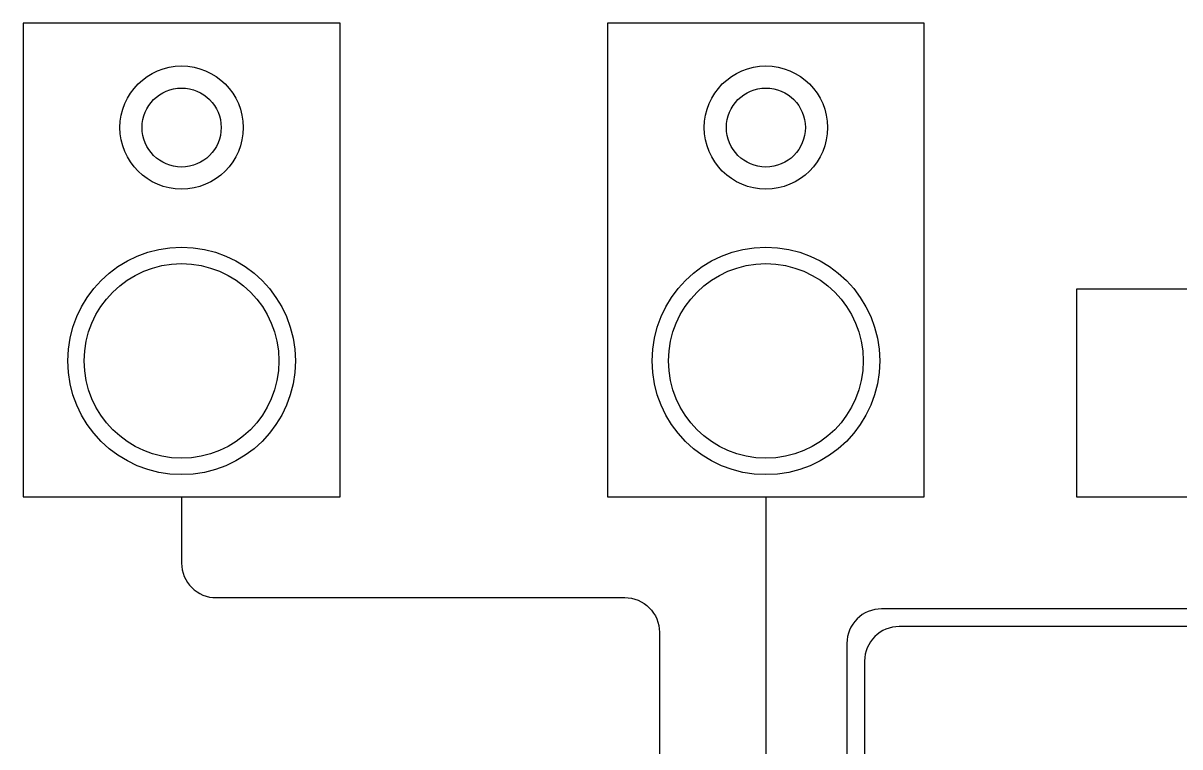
# Model space of a CAD drawing. Header units: millimetres. Extents: x 88 to 97873, y 32 to 55088.
# Drawn here: x 46975 to 48283, y 5607 to 6426 of the extents above; entities that cross this region are included whole.
import ezdxf

# ---------------------------------------------------------------- set-up
doc = ezdxf.new("R2010")
doc.units = ezdxf.units.MM
doc.header["$LTSCALE"] = 0.3

msp = doc.modelspace()

# ---------------------------------------------------------------- linework, layer by layer
for points in [[(47333.2, 6426), (46974.8, 6426), (46974.8, 5889.8), (47333.2, 5889.8)], [(47993.8, 6426), (47635.5, 6426), (47635.5, 5889.8), (47993.8, 5889.8)]]:
    msp.add_lwpolyline(points, close=True)
at = {"color": 7}
msp.add_lwpolyline([(48165.8, 5889.8), (49075.8, 5889.8), (49075.8, 6124.9), (48165.8, 6124.9)], close=True, dxfattribs=at)
for points in [[(47154, 5889.8), (47154, 5814.8, 0.414214), (47193.1, 5775.8), (47655.2, 5775.8, -0.414214), (47694.3, 5736.7), (47694.3, 4867, 0.414214), (47733.4, 4827.9), (48216.1, 4827.9)], [(48580.8, 5889.8), (48580.8, 5802.2, -0.414214), (48541.7, 5763.1), (47945.4, 5763.1, 0.414214), (47906.3, 5724.1), (47906.3, 4906.1, 0.414214), (47945.4, 4867.1), (48216.1, 4867.1)]]:
    msp.add_lwpolyline(points, format="xyb")
at = {"color": 1}
for points in [[(47814.7, 5889.8), (47814.7, 4887, 0.414214), (47853.7, 4847.9), (48216.1, 4847.9)], [(48660.8, 5889.8), (48660.8, 5782.2, -0.414214), (48621.7, 5743.1), (47965.4, 5743.1, 0.414214), (47926.3, 5704.1), (47926.3, 4926.1, 0.414214), (47965.4, 4887.1), (48216.1, 4887.1)]]:
    msp.add_lwpolyline(points, format="xyb", dxfattribs=at)
at = {"color": 0, "linetype": 'Continuous'}
for centre, radius in [((47154, 6307.8), 69.7), ((47814.7, 6307.8), 69.7), ((47154, 6307.8), 44.7), ((47814.7, 6307.8), 44.7), ((47154, 6043.7), 128.7), ((47814.7, 6043.7), 128.7), ((47154, 6043.7), 110.1), ((47814.7, 6043.7), 110.1)]:
    msp.add_circle(centre, radius, dxfattribs=at)

doc.saveas('drawing.dxf')
